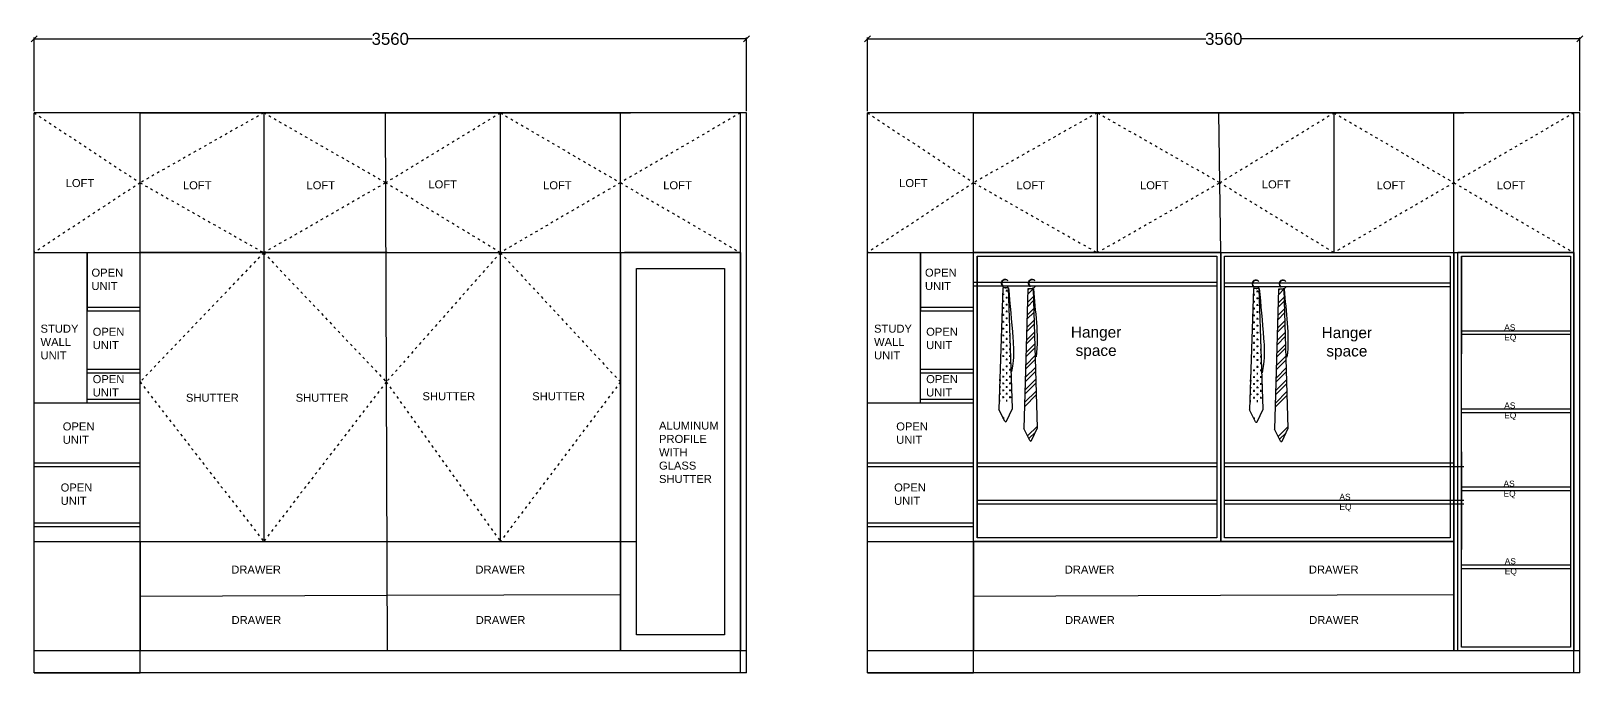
# Model space of a CAD drawing. Header units: millimetres. Extents: x 220712 to 1505573, y -354410 to 241923.
# Drawn here: x 326010 to 333764, y 85454 to 88660 of the extents above; entities that cross this region are included whole.
import ezdxf

# ---------------------------------------------------------------- set-up
doc = ezdxf.new("R2010")
doc.units = ezdxf.units.MM
doc.header["$MEASUREMENT"] = 0
doc.linetypes.add('ACAD_ISO03W100', pattern=[30, 12, -18])
doc.layers.add('Walls', color=253, linetype='Continuous')
doc.layers.add('Words', color=7, linetype='Continuous')
doc.styles.get("Standard").update_dxf_attribs({"font": 'arial.ttf'})
doc.dimstyles.get("Standard").update_dxf_attribs({"dimtxt": 60, "dimasz": 30, "dimexe": 7.75, "dimexo": 8.13, "dimgap": 0.63, "dimtad": 0, "dimtih": 1, "dimtoh": 1, "dimdec": 0, "dimzin": 0, "dimtxsty": 'Standard', "dimblk": 'OBLIQUE', "dimcen": 2.25, "dimclrd": 1, "dimclre": 1, "dimclrt": 1, "dimadec": 0, "dimazin": 0, "dimtfac": 1, "dimtdec": 0, "dimtofl": 0, "dimtmove": 0, "dimatfit": 3, "dimfxl": 1, "dimtolj": 1, "dimtzin": 0, "dimlwd": 30, "dimarcsym": 0})

# ---------------------------------------------------------------- blocks, each defined once
blk = doc.blocks.new('_Oblique')
at = {"color": 0, "linetype": 'ByBlock', "lineweight": -2}
blk.add_line((-0.5, -0.5), (0.5, 0.5), dxfattribs=at)
blk = doc.blocks.new('*D2751')
at = {"layer": 'Defpoints', "color": 0, "lineweight": -2, "transparency": 16777216}
for p in [(329584.5, 88621), (326024.5, 88251.5), (329584.5, 88251.5)]:
    blk.add_point(p, dxfattribs=at)
at = {"layer": 'Walls', "color": 1, "lineweight": -2, "transparency": 16777216}
for p, q in [((326024.5, 88259.63), (326024.5, 88628.75)), ((329584.5, 88259.63), (329584.5, 88628.75))]:
    blk.add_line(p, q, dxfattribs=at)
at = {"layer": 'Walls', "color": 1, "lineweight": 30, "transparency": 16777216}
for p, q in [((326024.5, 88621), (327714.40206, 88621)), ((329584.5, 88621), (327894.59794, 88621))]:
    blk.add_line(p, q, dxfattribs=at)
at = {"layer": 'Walls', "color": 1, "lineweight": 30, "transparency": 16777216, "xscale": 30, "yscale": 30, "zscale": 30, "rotation": 180}
blk.add_blockref('_Oblique', (326024.5, 88621), dxfattribs=at)
at = {"layer": 'Walls', "color": 1, "lineweight": 30, "transparency": 16777216, "xscale": 30, "yscale": 30, "zscale": 30}
blk.add_blockref('_Oblique', (329584.5, 88621), dxfattribs=at)
at = {"layer": 'Walls', "color": 1, "lineweight": -2, "transparency": 16777216, "insert": (327804.5, 88621), "char_height": 60, "attachment_point": 5}
blk.add_mtext('\\A1;3560', dxfattribs=at)
blk = doc.blocks.new('*D2778')
at = {"layer": 'Defpoints', "color": 0, "lineweight": -2, "transparency": 16777216}
for p in [(333749.5, 88621), (330189.5, 88251.5), (333749.5, 88251.5)]:
    blk.add_point(p, dxfattribs=at)
at = {"layer": 'Walls', "color": 1, "lineweight": -2, "transparency": 16777216}
for p, q in [((330189.5, 88259.63), (330189.5, 88628.75)), ((333749.5, 88259.63), (333749.5, 88628.75))]:
    blk.add_line(p, q, dxfattribs=at)
at = {"layer": 'Walls', "color": 1, "lineweight": 30, "transparency": 16777216}
for p, q in [((330189.5, 88621), (331879.40206, 88621)), ((333749.5, 88621), (332059.59794, 88621))]:
    blk.add_line(p, q, dxfattribs=at)
at = {"layer": 'Walls', "color": 1, "lineweight": 30, "transparency": 16777216, "xscale": 30, "yscale": 30, "zscale": 30, "rotation": 180}
blk.add_blockref('_Oblique', (330189.5, 88621), dxfattribs=at)
at = {"layer": 'Walls', "color": 1, "lineweight": 30, "transparency": 16777216, "xscale": 30, "yscale": 30, "zscale": 30}
blk.add_blockref('_Oblique', (333749.5, 88621), dxfattribs=at)
at = {"layer": 'Walls', "color": 1, "lineweight": -2, "transparency": 16777216, "insert": (331969.5, 88621), "char_height": 60, "attachment_point": 5}
blk.add_mtext('\\A1;3560', dxfattribs=at)

msp = doc.modelspace()

# ---------------------------------------------------------------- linework, layer by layer
at = {"color": 18, "true_color": 0x000000}
for p, q in [((330865.3, 87377.6), (330845.2, 86770.2)), ((330864.3, 87345.5), (330872.3, 87345.5)), ((330893.6, 87377.6), (330865.3, 87377.6)), ((330868, 87375.5), (330868, 87377.6)), ((330868, 87341.2), (330868, 87349.8)), ((330880.9, 87362.7), (330889.5, 87362.7)), ((330880.9, 87328.4), (330889.5, 87328.4)), ((330885.2, 87358.4), (330885.2, 87366.9)), ((330885.2, 87324.1), (330885.2, 87332.7)), ((330913.1, 86774.6), (330893.6, 87377.6)), ((330990.7, 87372.8), (330970.5, 86674.1)), ((330988.7, 87303.9), (331020, 87335.2)), ((330989.9, 87345.5), (331017.2, 87372.8)), ((330990.5, 87366.3), (330997, 87372.8)), ((331019, 87372.8), (330990.7, 87372.8)), ((331038.5, 86678.5), (331019, 87372.8)), ((332118.3, 87374.9), (332098.2, 86767.5)), ((332117.3, 87342.9), (332125.3, 87342.9)), ((332146.6, 87374.9), (332118.3, 87374.9)), ((332121, 87372.9), (332121, 87374.9)), ((332121, 87338.6), (332121, 87347.1)), ((332133.9, 87360), (332142.5, 87360)), ((332133.9, 87325.7), (332142.5, 87325.7)), ((332138.2, 87355.7), (332138.2, 87364.3)), ((332138.2, 87321.4), (332138.2, 87330)), ((332166.1, 86771.9), (332146.6, 87374.9)), ((332243.7, 87370.2), (332223.5, 86671.4)), ((332241.7, 87301.2), (332273, 87332.6)), ((332242.9, 87342.8), (332270.2, 87370.2)), ((332243.5, 87363.6), (332250, 87370.2)), ((332272, 87370.2), (332243.7, 87370.2)), ((332291.5, 86675.8), (332272, 87370.2)), ((330863.7, 87311.2), (330872.3, 87311.2)), ((330863.7, 87276.9), (330872.3, 87276.9)), ((330868, 87306.9), (330868, 87315.5)), ((330868, 87272.6), (330868, 87281.2)), ((330868, 87238.4), (330868, 87246.9)), ((330880.9, 87294.1), (330889.5, 87294.1)), ((330880.9, 87259.8), (330889.5, 87259.8)), ((330885.2, 87289.8), (330885.2, 87298.4)), ((330885.2, 87255.5), (330885.2, 87264.1)), ((330986.3, 87220.7), (331022.2, 87256.6)), ((330986.9, 87241.5), (331021.7, 87276.3)), ((330988.1, 87283.1), (331020.6, 87315.6)), ((332116.7, 87308.6), (332125.3, 87308.6)), ((332116.7, 87274.3), (332125.3, 87274.3)), ((332121, 87304.3), (332121, 87312.8)), ((332121, 87270), (332121, 87278.6)), ((332121, 87235.7), (332121, 87244.3)), ((332133.9, 87291.4), (332142.5, 87291.4)), ((332133.9, 87257.1), (332142.5, 87257.1)), ((332138.2, 87287.1), (332138.2, 87295.7)), ((332138.2, 87252.8), (332138.2, 87261.4)), ((332239.3, 87218), (332275.2, 87254)), ((332239.9, 87238.8), (332274.7, 87273.6)), ((332241.1, 87280.4), (332273.6, 87312.9)), ((330863.7, 87242.6), (330872.3, 87242.6)), ((330863.7, 87208.4), (330872.3, 87208.4)), ((330863.7, 87174.1), (330872.3, 87174.1)), ((330868, 87204.1), (330868, 87212.6)), ((330868, 87169.8), (330868, 87178.4)), ((330880.9, 87225.5), (330889.5, 87225.5)), ((330880.9, 87191.2), (330889.5, 87191.2)), ((330885.2, 87221.2), (330885.2, 87229.8)), ((330885.2, 87186.9), (330885.2, 87195.5)), ((330898, 87208.4), (330899.1, 87208.4)), ((330898, 87174.1), (330900.2, 87174.1)), ((330984.5, 87158.2), (331023.9, 87197.7)), ((330985.1, 87179), (331023.4, 87217.3)), ((332116.7, 87240), (332125.3, 87240)), ((332116.7, 87205.7), (332125.3, 87205.7)), ((332116.7, 87171.4), (332125.3, 87171.4)), ((332121, 87201.4), (332121, 87210)), ((332121, 87167.1), (332121, 87175.7)), ((332133.9, 87222.8), (332142.5, 87222.8)), ((332133.9, 87188.5), (332142.5, 87188.5)), ((332138.2, 87218.6), (332138.2, 87227.1)), ((332138.2, 87184.3), (332138.2, 87192.8)), ((332151, 87205.7), (332152.1, 87205.7)), ((332151, 87171.4), (332153.2, 87171.4)), ((332237.5, 87155.6), (332276.9, 87195)), ((332238.1, 87176.4), (332276.4, 87214.7)), ((330863.7, 87139.8), (330872.3, 87139.8)), ((330863.7, 87105.5), (330872.3, 87105.5)), ((330868, 87135.5), (330868, 87144.1)), ((330868, 87101.2), (330868, 87109.8)), ((330880.9, 87156.9), (330889.5, 87156.9)), ((330880.9, 87122.6), (330889.5, 87122.6)), ((330885.2, 87152.6), (330885.2, 87161.2)), ((330885.2, 87118.3), (330885.2, 87126.9)), ((330885.2, 87084.1), (330885.2, 87092.6)), ((330898, 87139.8), (330901.3, 87139.8)), ((330898, 87105.5), (330902.4, 87105.5)), ((330902.3, 87101.2), (330902.3, 87109.1)), ((330981.5, 87054.2), (331026.7, 87099.4)), ((330982.7, 87095.8), (331025.6, 87138.7)), ((330983.3, 87116.6), (331025, 87158.4)), ((332116.7, 87137.1), (332125.3, 87137.1)), ((332116.7, 87102.8), (332125.3, 87102.8)), ((332121, 87132.8), (332121, 87141.4)), ((332121, 87098.5), (332121, 87107.1)), ((332133.9, 87154.3), (332142.5, 87154.3)), ((332133.9, 87120), (332142.5, 87120)), ((332138.2, 87150), (332138.2, 87158.5)), ((332138.2, 87115.7), (332138.2, 87124.3)), ((332138.2, 87081.4), (332138.2, 87090)), ((332151, 87137.1), (332154.3, 87137.1)), ((332151, 87102.8), (332155.4, 87102.8)), ((332155.3, 87098.5), (332155.3, 87106.4)), ((332234.5, 87051.5), (332279.7, 87096.7)), ((332235.7, 87093.2), (332278.6, 87136)), ((332236.3, 87114), (332278, 87155.7)), ((330853.4, 87019.8), (330855.2, 87019.8)), ((330854.6, 87054), (330855.2, 87054)), ((330863.7, 87071.2), (330872.3, 87071.2)), ((330863.7, 87036.9), (330872.3, 87036.9)), ((330868, 87066.9), (330868, 87075.5)), ((330868, 87032.6), (330868, 87041.2)), ((330880.9, 87088.3), (330889.5, 87088.3)), ((330880.9, 87054), (330889.5, 87054)), ((330880.9, 87019.8), (330889.5, 87019.8)), ((330885.2, 87049.8), (330885.2, 87058.3)), ((330885.2, 87015.5), (330885.2, 87024)), ((330898, 87071.2), (330903.5, 87071.2)), ((330898, 87036.9), (330904.7, 87036.9)), ((330902.3, 87066.9), (330902.3, 87075.5)), ((330902.3, 87032.6), (330902.3, 87041.2)), ((330979.1, 86971), (331028.9, 87020.8)), ((330979.7, 86991.8), (331028.3, 87040.4)), ((330980.9, 87033.4), (331027.2, 87079.7)), ((332106.4, 87017.1), (332108.2, 87017.1)), ((332107.6, 87051.4), (332108.2, 87051.4)), ((332116.7, 87068.5), (332125.3, 87068.5)), ((332116.7, 87034.2), (332125.3, 87034.2)), ((332121, 87064.2), (332121, 87072.8)), ((332121, 87030), (332121, 87038.5)), ((332133.9, 87085.7), (332142.5, 87085.7)), ((332133.9, 87051.4), (332142.5, 87051.4)), ((332133.9, 87017.1), (332142.5, 87017.1)), ((332138.2, 87047.1), (332138.2, 87055.7)), ((332138.2, 87012.8), (332138.2, 87021.4)), ((332151, 87068.5), (332156.5, 87068.5)), ((332151, 87034.2), (332157.7, 87034.2)), ((332155.3, 87064.2), (332155.3, 87072.8)), ((332155.3, 87030), (332155.3, 87038.5)), ((332232.1, 86968.3), (332281.9, 87018.1)), ((332232.7, 86989.1), (332281.3, 87037.8)), ((332233.9, 87030.7), (332280.2, 87077.1)), ((330851.2, 86951.2), (330855.2, 86951.2)), ((330852.3, 86985.5), (330855.2, 86985.5)), ((330863.7, 86968.3), (330872.3, 86968.3)), ((330863.7, 86934), (330872.3, 86934)), ((330868, 86964), (330868, 86972.6)), ((330868, 86929.7), (330868, 86938.3)), ((330880.9, 86985.5), (330889.5, 86985.5)), ((330885.2, 86981.2), (330885.2, 86989.8)), ((330885.2, 86946.9), (330885.2, 86955.5)), ((330898, 87002.6), (330905.8, 87002.6)), ((330898, 86968.3), (330906.6, 86968.3)), ((330898, 86934), (330906.6, 86934)), ((330902.3, 86998.3), (330902.3, 87006.9)), ((330902.3, 86964), (330902.3, 86972.6)), ((330902.3, 86929.7), (330902.3, 86938.3)), ((330977.3, 86908.6), (331030.5, 86961.8)), ((330977.9, 86929.4), (331030, 86981.5)), ((332104.2, 86948.5), (332108.2, 86948.5)), ((332105.3, 86982.8), (332108.2, 86982.8)), ((332116.7, 86965.7), (332125.3, 86965.7)), ((332121, 86961.4), (332121, 86969.9)), ((332121, 86927.1), (332121, 86935.7)), ((332133.9, 86982.8), (332142.5, 86982.8)), ((332138.2, 86978.5), (332138.2, 86987.1)), ((332138.2, 86944.2), (332138.2, 86952.8)), ((332151, 87000), (332158.8, 87000)), ((332151, 86965.7), (332159.6, 86965.7)), ((332155.3, 86995.7), (332155.3, 87004.2)), ((332155.3, 86961.4), (332155.3, 86969.9)), ((332155.3, 86927.1), (332155.3, 86935.7)), ((332230.3, 86905.9), (332283.5, 86959.2)), ((332230.9, 86926.7), (332283, 86978.8)), ((330848.9, 86882.6), (330855.2, 86882.6)), ((330850, 86916.9), (330855.2, 86916.9)), ((330850.9, 86912.6), (330850.9, 86921.2)), ((330850.9, 86878.3), (330850.9, 86886.9)), ((330863.7, 86899.7), (330872.3, 86899.7)), ((330863.7, 86865.5), (330872.3, 86865.5)), ((330868, 86895.5), (330868, 86904)), ((330868, 86861.2), (330868, 86869.7)), ((330880.9, 86916.9), (330889.5, 86916.9)), ((330880.9, 86882.6), (330889.5, 86882.6)), ((330885.2, 86912.6), (330885.2, 86921.2)), ((330885.2, 86878.3), (330885.2, 86886.9)), ((330898, 86899.7), (330906.6, 86899.7)), ((330898, 86865.5), (330906.6, 86865.5)), ((330902.3, 86895.5), (330902.3, 86904)), ((330902.3, 86861.2), (330902.3, 86869.7)), ((330974.3, 86804.5), (331033.3, 86863.6)), ((330975.5, 86846.1), (331032.2, 86902.9)), ((330976.1, 86866.9), (331031.6, 86922.5)), ((332101.9, 86879.9), (332108.2, 86879.9)), ((332103, 86914.2), (332108.2, 86914.2)), ((332103.9, 86909.9), (332103.9, 86918.5)), ((332103.9, 86875.7), (332103.9, 86884.2)), ((332116.7, 86931.4), (332125.3, 86931.4)), ((332116.7, 86897.1), (332125.3, 86897.1)), ((332116.7, 86862.8), (332125.3, 86862.8)), ((332121, 86892.8), (332121, 86901.4)), ((332121, 86858.5), (332121, 86867.1)), ((332133.9, 86914.2), (332142.5, 86914.2)), ((332133.9, 86879.9), (332142.5, 86879.9)), ((332138.2, 86909.9), (332138.2, 86918.5)), ((332138.2, 86875.7), (332138.2, 86884.2)), ((332151, 86931.4), (332159.6, 86931.4)), ((332151, 86897.1), (332159.6, 86897.1)), ((332151, 86862.8), (332159.6, 86862.8)), ((332155.3, 86892.8), (332155.3, 86901.4)), ((332155.3, 86858.5), (332155.3, 86867.1)), ((332227.3, 86801.9), (332286.3, 86860.9)), ((332228.5, 86843.5), (332285.2, 86900.2)), ((332229.1, 86864.3), (332284.6, 86919.9)), ((330847.7, 86848.3), (330855.2, 86848.3)), ((330850.9, 86844), (330850.9, 86852.6)), ((330850.9, 86809.7), (330850.9, 86818.3)), ((330863.7, 86831.2), (330872.3, 86831.2)), ((330868, 86826.9), (330868, 86835.5)), ((330880.9, 86848.3), (330889.5, 86848.3)), ((330885.2, 86844), (330885.2, 86852.6)), ((330885.2, 86809.7), (330885.2, 86818.3)), ((330898, 86831.2), (330906.6, 86831.2)), ((330902.3, 86826.9), (330902.3, 86835.5)), ((330973.7, 86783.7), (331033.8, 86843.9)), ((332100.7, 86845.6), (332108.2, 86845.6)), ((332103.9, 86841.4), (332103.9, 86849.9)), ((332103.9, 86807.1), (332103.9, 86815.6)), ((332116.7, 86828.5), (332125.3, 86828.5)), ((332121, 86824.2), (332121, 86832.8)), ((332133.9, 86845.6), (332142.5, 86845.6)), ((332138.2, 86841.4), (332138.2, 86849.9)), ((332138.2, 86807.1), (332138.2, 86815.6)), ((332151, 86828.5), (332159.6, 86828.5)), ((332155.3, 86824.2), (332155.3, 86832.8)), ((332226.7, 86781.1), (332286.8, 86841.2)), ((330875.3, 86710.8), (330845.2, 86770.2)), ((330866.4, 86728.3), (330872.3, 86728.3)), ((330868, 86725.1), (330868, 86732.6)), ((330880.9, 86711.1), (330883.5, 86711.1)), ((330883.4, 86710.9), (330913.1, 86774.6)), ((330885.2, 86714.7), (330885.2, 86715.4)), ((332128.3, 86708.1), (332098.2, 86767.5)), ((332119.4, 86725.6), (332125.3, 86725.6)), ((332121, 86722.4), (332121, 86729.9)), ((332133.9, 86708.5), (332136.5, 86708.5)), ((332136.4, 86708.3), (332166.1, 86771.9)), ((332138.2, 86712.1), (332138.2, 86712.8)), ((331000.7, 86614.2), (330970.5, 86674.1)), ((330989.1, 86637.5), (331038.3, 86686.7)), ((330995.9, 86624.1), (331028.2, 86656.4)), ((331008.7, 86614.8), (331038.5, 86678.5)), ((332253.7, 86611.5), (332223.5, 86671.4)), ((332242.1, 86634.8), (332291.3, 86684)), ((332248.9, 86621.4), (332281.2, 86653.7)), ((332261.7, 86612.2), (332291.5, 86675.8))]:
    msp.add_line(p, q, dxfattribs=at)
for centre in [(330866.5, 87385.5), (331001.4, 87385.5), (332119.5, 87382.8), (332254.4, 87382.8)]:
    msp.add_circle(centre, 1.99, dxfattribs=at)
for centre, radius, start, end in [((330876.7, 87400.6), 18.9, 58.88889, 230.40938), ((330876.7, 87400.6), 16.8, 58.88889, 230.40938), ((330875, 87397.9), 22, 40.83099, 58.88889), ((331011.6, 87400.6), 18.9, 58.88889, 230.40938), ((331011.6, 87400.6), 16.8, 58.88889, 230.40938), ((331010, 87397.9), 22, 40.83099, 58.88889), ((332129.7, 87397.9), 18.9, 58.88889, 230.40938), ((332129.7, 87397.9), 16.8, 58.88889, 230.40938), ((332128, 87395.2), 22, 40.83099, 58.88889), ((332264.6, 87397.9), 18.9, 58.88889, 230.40938), ((332264.6, 87397.9), 16.8, 58.88889, 230.40938), ((332263, 87395.2), 22, 40.83099, 58.88889), ((330875, 87397.9), 22, 278.14379, 325.01876), ((331010, 87397.9), 22, 278.14379, 325.01876), ((332128, 87395.2), 22, 278.14379, 325.01876), ((332263, 87395.2), 22, 278.14379, 325.01876), ((330879.3, 86712.8), 4.5, 206.91588, 334.93879), ((332132.3, 86710.2), 4.5, 206.91588, 334.93879), ((331004.6, 86616.5), 4.54, 207.24942, 343.24189), ((332257.6, 86613.9), 4.54, 207.24942, 343.24189)]:
    msp.add_arc(centre, radius, start, end, dxfattribs=at)
for points in [[(330893.6, 87377.6), (330915.5, 87127.9), (330915.5, 86998), (330907.8, 86956)], [(332146.6, 87374.9), (332168.5, 87125.2), (332168.5, 86995.4), (332160.8, 86953.4)]]:
    msp.add_spline(points, degree=3, dxfattribs=at)
for points in [[(331019, 87372.8), (331026.1, 87260.1), (331045.9, 87147.3), (331032.5, 87033.5)], [(332272, 87370.2), (332279.1, 87257.4), (332298.9, 87144.7), (332285.5, 87030.8)]]:
    msp.add_open_spline(points, degree=3, dxfattribs=at)
at = {"layer": 'Walls', "color": 177, "lineweight": -2, "true_color": 0x293189}
for p, q in [((326024.5, 85453.5), (326024.5, 88251.5)), ((329584.5, 88251.5), (326024.5, 88251.5)), ((326554.5, 85453.5), (326554.5, 88251.5)), ((326554.5, 88251.5), (329004.5, 88251.5)), ((327172, 88251.5), (327172, 86110.5)), ((327754.5, 88251.5), (328954.5, 88251.5)), ((327779.5, 88251.5), (327789.5, 85563.5)), ((328354.5, 88251.5), (328354.5, 86110.5)), ((328954.5, 87553.5), (328954.5, 88251.5)), ((329554.5, 85453.5), (329554.5, 88251.5)), ((329584.5, 85453.5), (329584.5, 88251.5)), ((330189.5, 85453.5), (330189.5, 88251.5)), ((333749.5, 88251.5), (330189.5, 88251.5)), ((330719.5, 85453.5), (330719.5, 88251.5)), ((330719.5, 88251.5), (333169.5, 88251.5)), ((331337, 88251.5), (331337, 87553.5)), ((331919.5, 88251.5), (333119.5, 88251.5)), ((331954.5, 87553.5), (331944.5, 88251.5)), ((332519.5, 88251.5), (332519.5, 87553.5)), ((333119.5, 87553.5), (333119.5, 88251.5)), ((333719.5, 85453.5), (333719.5, 88251.5)), ((333749.5, 85453.5), (333749.5, 88251.5)), ((326024.5, 85453.5), (326024.5, 87553.5)), ((326024.5, 87553.5), (329554.5, 87553.5)), ((326289.5, 86803.5), (326289.5, 87553.5)), ((326289.5, 86971.5), (326289.5, 87553.5)), ((326289.5, 87553.5), (326289.5, 87262.5)), ((326554.5, 85563.5), (326554.5, 87553.5)), ((326554.5, 87553.5), (328954.5, 87553.5)), ((327789.5, 87553.5), (326554.5, 87553.5)), ((326554.5, 87553.5), (327172, 87553.5)), ((328954.5, 85563.5), (328954.5, 87553.5)), ((328954.5, 87553.5), (328954.5, 85563.5)), ((329554.5, 87553.5), (328974.5, 87553.5)), ((329554.5, 87553.5), (329554.5, 85563.5)), ((330189.5, 85453.5), (330189.5, 87553.5)), ((330189.5, 87553.5), (333719.5, 87553.5)), ((330454.5, 86803.5), (330454.5, 87553.5)), ((330454.5, 86971.5), (330454.5, 87553.5)), ((330454.5, 87553.5), (330454.5, 87262.5)), ((330719.5, 85563.5), (330719.5, 87553.5)), ((330719.5, 87553.5), (333119.5, 87553.5)), ((331954.5, 87553.5), (330719.5, 87553.5)), ((330719.5, 87553.5), (331337, 87553.5)), ((330737.5, 87535.5), (330737.5, 86485.5)), ((333119.5, 85563.5), (333119.5, 87553.5)), ((333119.5, 87553.5), (333119.5, 85563.5)), ((333719.5, 87553.5), (333139.5, 87553.5)), ((333157.5, 86558.5), (333157.5, 87535.5)), ((333157.5, 87535.5), (333157.5, 87047)), ((333157.5, 87535.5), (333701.5, 87535.5)), ((333719.5, 87553.5), (333719.5, 85563.5)), ((326289.5, 87280.5), (326554.5, 87280.5)), ((326289.5, 87262.5), (326554.5, 87262.5)), ((330454.5, 87280.5), (330719.5, 87280.5)), ((330454.5, 87262.5), (330719.5, 87262.5)), ((333157.5, 87163.5), (333701.5, 87163.5)), ((333157.5, 87145.5), (333701.5, 87145.5)), ((326289.5, 86971.5), (326554.5, 86971.5)), ((326289.5, 86953.5), (326554.5, 86953.5)), ((330454.5, 86971.5), (330719.5, 86971.5)), ((330454.5, 86953.5), (330719.5, 86953.5)), ((326024.5, 86203.5), (326024.5, 86803.5)), ((326024.5, 86803.5), (326554.5, 86803.5)), ((326289.5, 86821.5), (326554.5, 86821.5)), ((330189.5, 86203.5), (330189.5, 86803.5)), ((330189.5, 86803.5), (330719.5, 86803.5)), ((330454.5, 86821.5), (330719.5, 86821.5)), ((333157.5, 86773.5), (333701.5, 86773.5)), ((333157.5, 86755.5), (333701.5, 86755.5)), ((333157.5, 85581.5), (333157.5, 86558.5)), ((333157.5, 86558.5), (333157.5, 86070)), ((326024.5, 86503.5), (326554.5, 86503.5)), ((326024.5, 86485.5), (326554.5, 86485.5)), ((330189.5, 86503.5), (330719.5, 86503.5)), ((330189.5, 86485.5), (330719.5, 86485.5)), ((330737.5, 86503.5), (331934.5, 86503.5)), ((330737.5, 86485.5), (331934.5, 86485.5)), ((330737.5, 86485.5), (330737.5, 86128.5)), ((331972.5, 86503.5), (333119.5, 86503.5)), ((331972.5, 86485.5), (333169.5, 86485.5)), ((330737.5, 86316), (331934.5, 86316)), ((331972.5, 86316), (333169.5, 86316)), ((333157.5, 86383.5), (333701.5, 86383.5)), ((333157.5, 86365.5), (333701.5, 86365.5)), ((330737.5, 86128.5), (330737.5, 86307)), ((330737.5, 86298), (331934.5, 86298)), ((331972.5, 86298), (333169.5, 86298)), ((326024.5, 85453.5), (326024.5, 86203.5)), ((326024.5, 86203.5), (326554.5, 86203.5)), ((326024.5, 86185.5), (326554.5, 86185.5)), ((330189.5, 85453.5), (330189.5, 86203.5)), ((330189.5, 86203.5), (330719.5, 86203.5)), ((330189.5, 86185.5), (330719.5, 86185.5)), ((326024.5, 86110.5), (326554.5, 86110.5)), ((326554.5, 86110.5), (329034.5, 86110.5)), ((326554.5, 86110.5), (326554.5, 85563.5)), ((330189.5, 86110.5), (330719.5, 86110.5)), ((330719.5, 86110.5), (333119.5, 86110.5)), ((330719.5, 86110.5), (330719.5, 85563.5)), ((333157.5, 85993.5), (333701.5, 85993.5)), ((333157.5, 85975.5), (333701.5, 85975.5)), ((326554.5, 85837), (327788.5, 85841.6)), ((326554.5, 85563.5), (326554.5, 85837)), ((327788.5, 85841.6), (328954.5, 85845.9)), ((330719.5, 85837), (331953.5, 85841.6)), ((330719.5, 85563.5), (330719.5, 85837)), ((331953.5, 85841.6), (333119.5, 85845.9)), ((329584.5, 85563.5), (326024.5, 85563.5)), ((333749.5, 85563.5), (330189.5, 85563.5)), ((329584.5, 85453.5), (326024.5, 85453.5)), ((326024.5, 85453.5), (326554.5, 85453.5)), ((326554.5, 85453.5), (326554.5, 85453.5)), ((333749.5, 85453.5), (330189.5, 85453.5)), ((330189.5, 85453.5), (330719.5, 85453.5)), ((330719.5, 85453.5), (330719.5, 85453.5))]:
    msp.add_line(p, q, dxfattribs=at)
at = {"layer": 'Walls', "color": 0, "linetype": 'ACAD_ISO03W100', "lineweight": -2}
for p, q in [((326024.5, 88251.5), (326554.5, 87902.5)), ((327172, 88251.5), (326554.5, 87902.5)), ((327780.8, 87902.5), (327172, 88251.5)), ((327780.8, 87902.5), (328354.5, 88251.5)), ((328354.5, 88251.5), (328954.5, 87902.5)), ((329554.5, 88251.5), (328954.5, 87902.5)), ((330189.5, 88251.5), (330719.5, 87902.5)), ((331337, 88251.5), (330719.5, 87902.5)), ((331949.5, 87902.6), (331337, 88251.5)), ((331949.5, 87902.6), (332519.5, 88251.5)), ((332519.5, 88251.5), (333119.5, 87902.5)), ((333719.5, 88251.5), (333119.5, 87902.5)), ((326554.5, 87902.5), (326024.5, 87553.5)), ((326554.5, 87902.5), (327172, 87553.5)), ((327172, 87553.5), (327780.8, 87902.5)), ((328354.5, 87553.5), (327780.8, 87902.5)), ((328954.5, 87902.5), (328354.5, 87553.5)), ((328954.5, 87902.5), (329554.5, 87553.5)), ((330719.5, 87902.5), (330189.5, 87553.5)), ((330719.5, 87902.5), (331337, 87553.5)), ((331337, 87553.5), (331949.5, 87902.6)), ((332519.5, 87553.5), (331949.5, 87902.6)), ((333119.5, 87902.5), (332519.5, 87553.5)), ((333119.5, 87902.5), (333719.5, 87553.5)), ((327172, 87553.5), (326554.5, 86907.5)), ((327172, 87553.5), (327784.5, 86907.5)), ((328354.5, 87553.5), (327784.5, 86907.5)), ((328354.5, 87553.5), (328954.5, 86907.5)), ((326554.5, 86907.5), (327172, 86110.5)), ((327784.5, 86907.5), (327172, 86110.5)), ((327784.5, 86907.5), (328354.5, 86110.5)), ((328954.5, 86907.5), (328354.5, 86110.5))]:
    msp.add_line(p, q, dxfattribs=at)
at = {"layer": 'Walls', "color": 18, "true_color": 0x000000}
for p, q in [((330719.5, 87405.2), (331934.5, 87405.2)), ((331972.5, 87402.5), (333101.5, 87402.5)), ((331934.5, 87385.2), (330719.5, 87385.2)), ((333101.5, 87382.5), (331972.5, 87382.5))]:
    msp.add_line(p, q, dxfattribs=at)
at = {"layer": 'Walls', "color": 177, "lineweight": -2, "true_color": 0x293189}
for points in [[(328954.5, 87553.5), (329554.5, 87553.5), (329554.5, 85563.5), (328954.5, 85563.5)], [(329554.5, 85563.5), (328954.5, 85563.5), (328954.5, 87553.5), (329554.5, 87553.5)], [(330719.5, 87553.5), (331954.5, 87553.5), (331954.5, 86110.5), (330719.5, 86110.5)], [(330737.5, 87535.5), (331934.5, 87535.5), (331934.5, 86128.5), (330737.5, 86128.5)], [(331954.5, 87553.5), (333119.5, 87553.5), (333119.5, 86110.5), (331954.5, 86110.5)], [(331972.5, 87535.5), (333101.5, 87535.5), (333101.5, 86128.5), (331972.5, 86128.5)], [(333119.5, 87553.5), (333719.5, 87553.5), (333719.5, 85563.5), (333119.5, 85563.5)], [(333719.5, 85563.5), (333119.5, 85563.5), (333119.5, 87553.5), (333719.5, 87553.5)], [(333139.5, 87553.5), (333719.5, 87553.5), (333719.5, 85563.5), (333139.5, 85563.5)], [(333157.5, 87535.5), (333701.5, 87535.5), (333701.5, 85581.5), (333157.5, 85581.5)], [(329474.5, 85643.5), (329034.5, 85643.5), (329034.5, 87473.5), (329474.5, 87473.5)]]:
    msp.add_lwpolyline(points, close=True, dxfattribs=at)

# ---------------------------------------------------------------- texts
at = {"color": 7, "char_height": 40, "attachment_point": 1}
for s, insert in [('LOFT', (326182.5, 87920.9)), ('LOFT', (326768.5, 87909.9)), ('LOFT', (327386, 87909.9)), ('LOFT', (327994.9, 87914.5)), ('LOFT', (328568.5, 87909.9)), ('LOFT', (329168.5, 87909.9)), ('LOFT', (330347.5, 87920.9)), ('LOFT', (330933.5, 87909.9)), ('LOFT', (331551, 87909.9)), ('LOFT', (332159.9, 87914.5)), ('LOFT', (332733.5, 87909.9)), ('LOFT', (333333.5, 87909.9)), ('OPEN UNIT', (326311.5, 87473.4)), ('OPEN UNIT', (330476.5, 87473.4)), ('STUDY\\PWALL \\PUNIT', (326057, 87193.6)), ('OPEN UNIT', (326317.5, 87178.1)), ('STUDY\\PWALL \\PUNIT', (330222, 87193.6)), ('OPEN UNIT', (330482.5, 87178.1)), ('OPEN UNIT', (326317.5, 86941.5)), ('OPEN UNIT', (330482.5, 86941.5)), ('SHUTTER ', (327965.5, 86855.9)), ('SHUTTER ', (328514, 86855.9)), ('SHUTTER ', (326783.5, 86848.4)), ('SHUTTER ', (327332, 86848.4)), ('OPEN UNIT', (326168, 86705.1)), ('ALUMINUM PROFILE WITH GLASS SHUTTER', (329147.5, 86709.4)), ('OPEN UNIT', (330333, 86705.1)), ('OPEN UNIT', (326157.5, 86400.1)), ('OPEN UNIT', (330322.5, 86400.1)), ('DRAWER', (327010, 85989.9)), ('DRAWER', (328230, 85989.9)), ('DRAWER', (331175, 85989.9)), ('DRAWER', (332395, 85989.9)), ('DRAWER', (327011.5, 85738)), ('DRAWER', (328231.5, 85738)), ('DRAWER', (331176.5, 85738)), ('DRAWER', (332396.5, 85738))]:
    msp.add_mtext_dynamic_manual_height_columns(s, width=246.425, gutter_width=1213, heights=[0], dxfattribs=dict(at, insert=insert))
at = {"layer": 'Words', "color": 0, "attachment_point": 1}
for s, width, heights, insert, char_height in [('\\pxqc;Hanger space  ', 324.313, [440.1], (331169.5, 87184), 55), ('\\pxqc;Hanger space  ', 324.313, [440.1], (332422.5, 87181.3), 55), ('AS\\PEQ', 1178.022, [0], (333371, 87194.9), 30), ('AS\\PEQ', 1178.022, [0], (333371, 86805), 30), ('AS\\PEQ', 1178.022, [0], (333367.5, 86414.4), 30), ('AS\\PEQ', 1178.022, [0], (332547.5, 86348.4), 30), ('AS\\PEQ', 1178.022, [0], (333373.5, 86026.9), 30)]:
    msp.add_mtext_dynamic_manual_height_columns(s, width=width, gutter_width=866.4, heights=heights, dxfattribs=dict(at, insert=insert, char_height=char_height))

# ---------------------------------------------------------------- dimensions: what is measured, and where the dimension line sits
at = {"layer": 'Walls', "color": 177, "lineweight": -2, "true_color": 0x293189}
for base, p1, p2, picture, middle in [((329584.5, 88621), (326024.5, 88251.5), (329584.5, 88251.5), '*D2751', (327804.5, 88621)), ((333749.5, 88621), (330189.5, 88251.5), (333749.5, 88251.5), '*D2778', (331969.5, 88621))]:
    dim = msp.add_linear_dim(base=base, p1=p1, p2=p2, dimstyle='Standard', dxfattribs=at)
    dim.commit()
    dim.dimension.update_dxf_attribs({"geometry": picture, "text_midpoint": middle})

doc.saveas('drawing.dxf')
